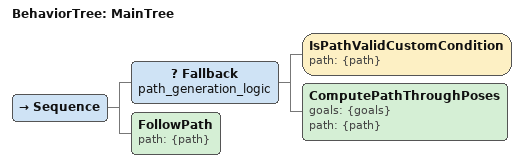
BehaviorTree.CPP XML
<root main_tree_to_execute="MainTree">
  <BehaviorTree ID="MainTree">
    <Sequence>
      <Fallback name="path_generation_logic">
        <IsPathValidCustomCondition path="{path}" />

        <ComputePathThroughPoses goals="{goals}" path="{path}" />
      </Fallback>

      <FollowPath path="{path}" />

      </Sequence>
  </BehaviorTree>
</root>
